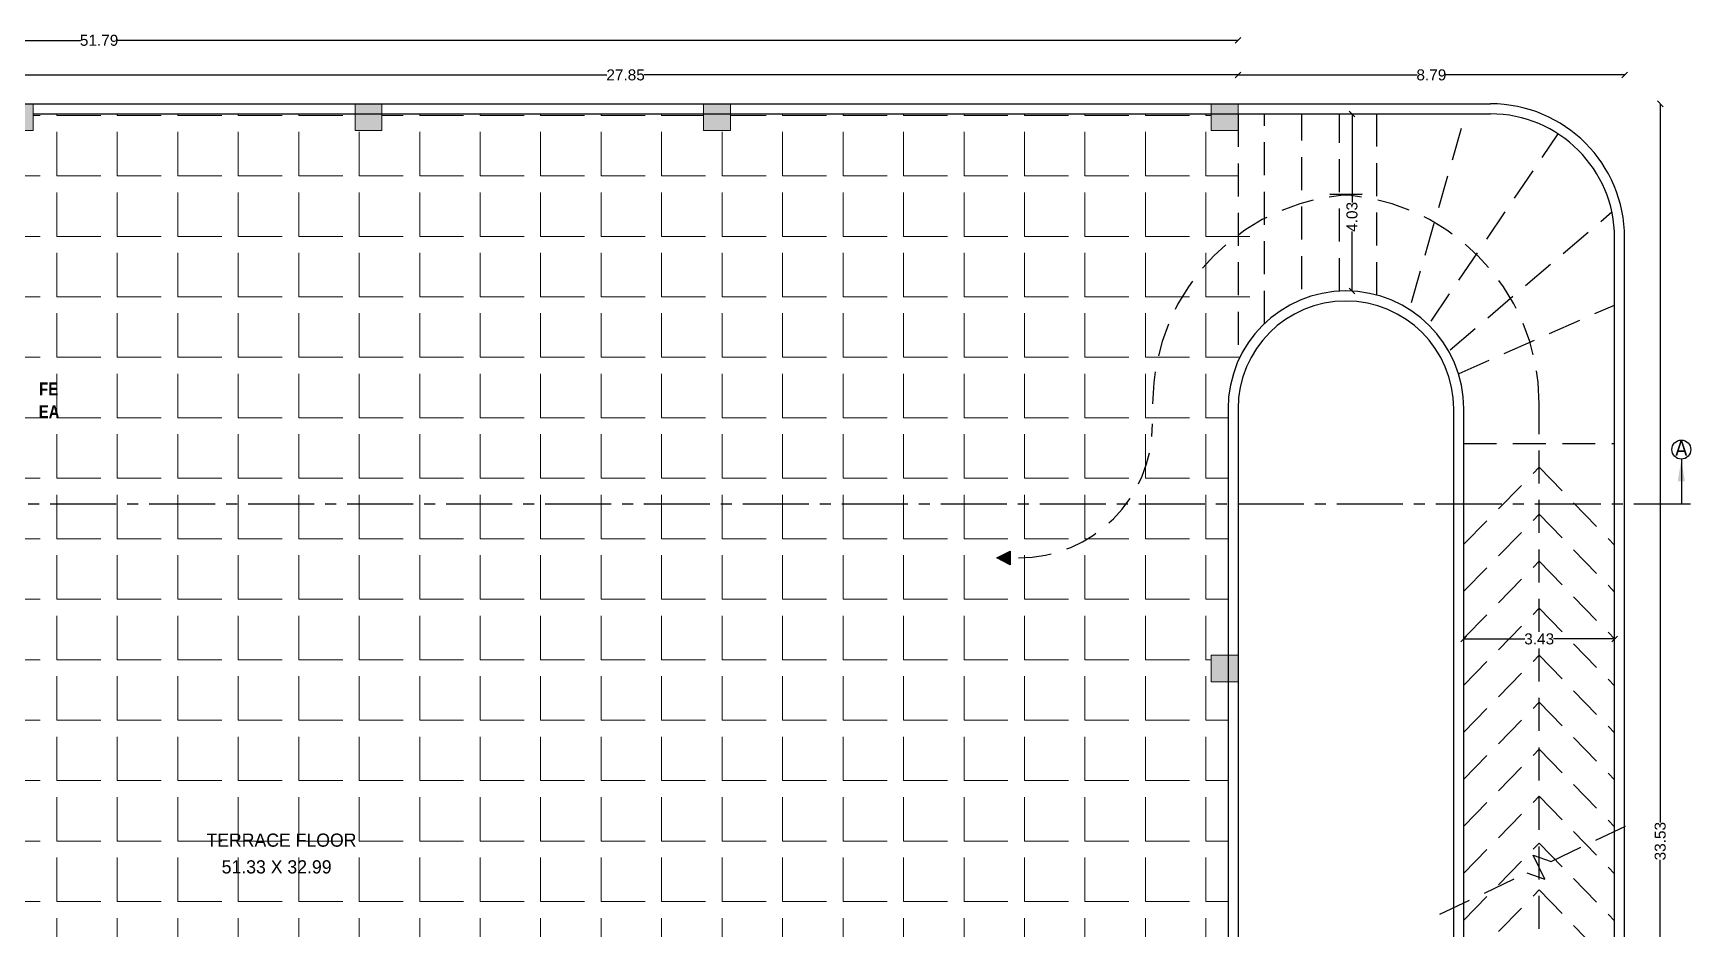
# Model space of a CAD drawing. Header units: metres. Extents: x 71870 to 71989, y 12512 to 13085.
# Drawn here: x 71935.34 to 71973.02, y 12619.07 to 12639.43 of the extents above; entities that cross this region are included whole.
import ezdxf

# ---------------------------------------------------------------- set-up
doc = ezdxf.new("R2010")
doc.units = ezdxf.units.M
doc.header["$MEASUREMENT"] = 0
doc.linetypes.add('CENTER2', pattern=[1.125, 0.75, -0.125, 0.125, -0.125])
doc.linetypes.add('Dim Line', pattern=[0.375, 0.25, -0.125])
doc.layers.get('Defpoints').update_dxf_attribs({"color": 6, "lineweight": 0})
doc.layers.add('02_FB_WALL', color=7, linetype='Continuous', lineweight=30)
doc.layers.add('COL', color=1, linetype='Continuous', lineweight=18)
doc.styles.add('century Gothic', font='arial.ttf')
doc.styles.get("Standard").update_dxf_attribs({"font": 'arial.ttf'})
doc.styles.add('TITLE', font='GOTHIC.TTF')
doc.dimstyles.new('STAND', dxfattribs={"dimtxt": 0.25, "dimasz": 0.13, "dimexe": 0, "dimexo": 0, "dimgap": 0, "dimtad": 0, "dimzin": 0, "dimdsep": 46, "dimtxsty": 'century Gothic', "dimblk": 'OBLIQUE', "dimcen": 0.15, "dimse1": 1, "dimse2": 1, "dimclrd": 5, "dimclre": 7, "dimclrt": 5, "dimazin": 0, "dimtfac": 1, "dimtofl": 0, "dimtmove": 0, "dimatfit": 3, "dimfxl": 0, "dimtolj": 1, "dimtzin": 0, "dimlwd": -1, "dimlwe": -1, "dimarcsym": 0})
doc.dimstyles.get("Standard").update_dxf_attribs({"dimtxt": 0.18, "dimasz": 0.18, "dimexe": 0.18, "dimexo": 0.0625, "dimgap": 0.09, "dimtad": 0, "dimtih": 1, "dimtoh": 1, "dimdec": 4, "dimzin": 0, "dimdsep": 46, "dimtxsty": 'Standard', "dimcen": 0.09, "dimadec": 0, "dimazin": 0, "dimtfac": 1, "dimtdec": 4, "dimtofl": 0, "dimtmove": 0, "dimatfit": 3, "dimfxl": 0, "dimtolj": 1, "dimtzin": 0, "dimarcsym": 0})

# ---------------------------------------------------------------- blocks, each defined once
blk = doc.blocks.new('*U3')
at = {"layer": 'COL'}
h = blk.add_hatch(color=8, dxfattribs=at)
h.dxf.hatch_style = 1
h.paths.add_polyline_path([(2704.9, 761), (2704.9, 737), (2680.9, 737), (2680.9, 761)])
at = {"layer": 'COL', "ltscale": 0.02}
blk.add_lwpolyline([(2704.9, 761), (2704.9, 737), (2680.9, 737), (2680.9, 761)], close=True, dxfattribs=at)
blk = doc.blocks.new('arrowww')
at = {"layer": '02_FB_WALL'}
h = blk.add_hatch(color=252, dxfattribs=at)
h.dxf.hatch_style = 1
h.paths.add_polyline_path([(156792.6, 14158.6), (156780.6, 14164.6), (156792.6, 14170.6)])
at = {"layer": '02_FB_WALL', "color": 252}
blk.add_lwpolyline([(156792.6, 14158.6), (156780.6, 14164.6), (156792.6, 14170.6)], close=True, dxfattribs=at)
blk = doc.blocks.new('_Oblique')
at = {"color": 0, "linetype": 'ByBlock', "lineweight": -2}
blk.add_line((-0.5, -0.5), (0.5, 0.5), dxfattribs=at)
blk = doc.blocks.new('*D182')
at = {"color": 5}
for p, q in [((71934.881, 12638.483), (71948.381, 12638.483)), ((71962.731, 12638.483), (71949.231, 12638.483))]:
    blk.add_line(p, q, dxfattribs=at)
at = {"layer": 'Defpoints', "color": 0, "lineweight": 25}
for p in [(71962.731, 12638.483), (71962.731, 12637.827), (71934.881, 12637.217)]:
    blk.add_point(p, dxfattribs=at)
at = {"color": 5, "xscale": 0.13, "yscale": 0.13, "zscale": 0.13, "rotation": 180}
blk.add_blockref('_Oblique', (71934.881, 12638.483), dxfattribs=at)
at = {"color": 5, "xscale": 0.13, "yscale": 0.13, "zscale": 0.13}
blk.add_blockref('_Oblique', (71962.731, 12638.483), dxfattribs=at)
at = {"color": 5, "insert": (71948.806, 12638.483), "char_height": 0.25, "attachment_point": 5, "style": 'century Gothic'}
blk.add_mtext('\\A1;27.85', dxfattribs=at)
blk = doc.blocks.new('*D183')
at = {"color": 5}
for p, q in [((71962.731, 12638.483), (71966.8, 12638.483)), ((71971.519, 12638.483), (71967.45, 12638.483))]:
    blk.add_line(p, q, dxfattribs=at)
at = {"layer": 'Defpoints', "color": 0, "lineweight": 25}
for p in [(71971.519, 12638.483), (71962.731, 12637.827), (71971.519, 12634.779)]:
    blk.add_point(p, dxfattribs=at)
at = {"color": 5, "xscale": 0.13, "yscale": 0.13, "zscale": 0.13, "rotation": 180}
blk.add_blockref('_Oblique', (71962.731, 12638.483), dxfattribs=at)
at = {"color": 5, "xscale": 0.13, "yscale": 0.13, "zscale": 0.13}
blk.add_blockref('_Oblique', (71971.519, 12638.483), dxfattribs=at)
at = {"color": 5, "insert": (71967.125, 12638.483), "char_height": 0.25, "attachment_point": 5, "style": 'century Gothic'}
blk.add_mtext('\\A1;8.79', dxfattribs=at)
blk = doc.blocks.new('*D184')
at = {"color": 5}
for p, q in [((71910.94, 12639.27), (71936.414, 12639.27)), ((71962.731, 12639.27), (71937.258, 12639.27))]:
    blk.add_line(p, q, dxfattribs=at)
at = {"layer": 'Defpoints', "color": 0, "lineweight": 25}
for p in [(71910.94, 12639.27), (71910.94, 12637.827), (71962.731, 12637.827)]:
    blk.add_point(p, dxfattribs=at)
at = {"color": 5, "xscale": 0.13, "yscale": 0.13, "zscale": 0.13, "rotation": 180}
blk.add_blockref('_Oblique', (71910.94, 12639.27), dxfattribs=at)
at = {"color": 5, "xscale": 0.13, "yscale": 0.13, "zscale": 0.13}
blk.add_blockref('_Oblique', (71962.731, 12639.27), dxfattribs=at)
at = {"color": 5, "insert": (71936.836, 12639.27), "char_height": 0.25, "attachment_point": 5, "style": 'century Gothic'}
blk.add_mtext('\\A1;51.79', dxfattribs=at)
blk = doc.blocks.new('*D199')
at = {"color": 5}
for p, q in [((71972.328, 12637.827), (71972.328, 12621.485)), ((71972.328, 12604.299), (71972.328, 12620.641))]:
    blk.add_line(p, q, dxfattribs=at)
at = {"layer": 'Defpoints', "color": 0, "lineweight": 25}
for p in [(71962.731, 12637.827), (71962.731, 12604.299), (71972.328, 12604.299)]:
    blk.add_point(p, dxfattribs=at)
at = {"color": 5, "xscale": 0.13, "yscale": 0.13, "zscale": 0.13}
for p, rotation in [((71972.328, 12637.827), 90), ((71972.328, 12604.299), 270)]:
    blk.add_blockref('_Oblique', p, dxfattribs=dict(at, rotation=rotation))
at = {"color": 5, "lineweight": 25, "insert": (71972.328, 12621.063), "char_height": 0.25, "attachment_point": 5, "rotation": 90, "style": 'century Gothic'}
blk.add_mtext('\\A1;33.53', dxfattribs=at)
blk = doc.blocks.new('*D200')
at = {"color": 5}
for p, q in [((71967.862, 12625.66), (71969.252, 12625.66)), ((71971.291, 12625.66), (71969.901, 12625.66))]:
    blk.add_line(p, q, dxfattribs=at)
at = {"layer": 'Defpoints', "color": 0, "lineweight": 25}
for p in [(71971.291, 12625.66), (71967.862, 12625.278), (71971.291, 12625.278)]:
    blk.add_point(p, dxfattribs=at)
at = {"color": 5, "xscale": 0.13, "yscale": 0.13, "zscale": 0.13, "rotation": 180}
blk.add_blockref('_Oblique', (71967.862, 12625.66), dxfattribs=at)
at = {"color": 5, "xscale": 0.13, "yscale": 0.13, "zscale": 0.13}
blk.add_blockref('_Oblique', (71971.291, 12625.66), dxfattribs=at)
at = {"color": 5, "lineweight": 25, "insert": (71969.576, 12625.66), "char_height": 0.25, "attachment_point": 5, "style": 'century Gothic'}
blk.add_mtext('\\A1;3.43', dxfattribs=at)
blk = doc.blocks.new('*D201')
at = {"color": 5}
for p, q in [((71965.321, 12637.598), (71965.321, 12635.585)), ((71965.321, 12633.572), (71965.321, 12634.926))]:
    blk.add_line(p, q, dxfattribs=at)
at = {"layer": 'Defpoints', "color": 0, "lineweight": 25}
for p in [(71965.182, 12637.598), (71965.321, 12637.598), (71965.182, 12633.572)]:
    blk.add_point(p, dxfattribs=at)
at = {"color": 5, "xscale": 0.13, "yscale": 0.13, "zscale": 0.13}
for p, rotation in [((71965.321, 12637.598), 90), ((71965.321, 12633.572), 270)]:
    blk.add_blockref('_Oblique', p, dxfattribs=dict(at, rotation=rotation))
at = {"color": 5, "lineweight": 25, "insert": (71965.321, 12635.256), "char_height": 0.25, "attachment_point": 5, "rotation": 90, "style": 'century Gothic'}
blk.add_mtext('\\A1;4.03', dxfattribs=at)

msp = doc.modelspace()

# ---------------------------------------------------------------- hatches: boundary and pattern name
at = {"lineweight": 13}
h = msp.add_hatch(dxfattribs=at)
h.set_pattern_fill('ANGLE', color=8, scale=5)
h.set_pattern_definition([(0, (71937.249, 12621.063), (0, 1.375), [1, -0.375]), (90, (71937.249, 12621.063), (-1.375, 1e-16), [1, -0.375])])
h.paths.add_polyline_path([(71945.24793, 12612.21413), (71950.81053, 12612.21413), (71950.81053, 12611.61413), (71950.81061, 12604.90855), (71951.19161, 12604.90855), (71951.19161, 12604.52757), (71962.12143, 12604.52757), (71962.12143, 12604.90854), (71962.50244, 12604.90854), (71962.50244, 12616.91004), (71962.12144, 12616.91004), (71962.12144, 12617.51964), (71962.50244, 12617.51964), (71962.50244, 12624.68247), (71962.12144, 12624.68247), (71962.12144, 12625.29207), (71962.50244, 12625.29207), (71962.50244, 12630.89271, -0.20458007), (71963.32903, 12632.82837), (71963.32903, 12635.2197, 0.0370861), (71962.73105, 12634.8453), (71962.73105, 12637.21732), (71962.12145, 12637.21732), (71962.12145, 12637.59831), (71951.19163, 12637.59832), (71951.19163, 12637.21732), (71950.58203, 12637.21732), (71950.58203, 12637.59832), (71943.26683, 12637.59833), (71943.26683, 12637.21732), (71942.65723, 12637.21732), (71942.65723, 12637.59833), (71935.33838, 12637.59834), (71935.33838, 12637.21734), (71934.88114, 12637.21734), (71934.88183, 12630.58794), (71934.88183, 12629.98781), (71933.28169, 12629.98781), (71933.28169, 12630.58794), (71929.16614, 12630.58794), (71929.16614, 12637.59835), (71927.41358, 12637.59835), (71927.41358, 12637.21734), (71926.80398, 12637.21734), (71926.80398, 12637.59834), (71919.49242, 12637.59834), (71919.49242, 12637.21735), (71918.88282, 12637.21735), (71918.88282, 12637.59835), (71911.55004, 12637.59835), (71911.55004, 12637.21735), (71911.16904, 12637.21735), (71911.16904, 12625.29207), (71911.55004, 12625.29207), (71911.55004, 12624.68247), (71911.16904, 12624.68247), (71911.16904, 12617.44348), (71911.55004, 12617.44348), (71911.55004, 12616.83388), (71911.16904, 12616.83388), (71911.16904, 12609.48063), (71919.49241, 12609.48063), (71919.49241, 12604.60378), (71926.80397, 12604.60379), (71926.80397, 12604.90855), (71927.41357, 12604.90855), (71927.41357, 12604.60384), (71934.72786, 12604.59778), (71934.72786, 12604.90255), (71935.33746, 12604.90255), (71935.33746, 12604.59778), (71942.65721, 12604.59779), (71942.65721, 12604.90855), (71943.03821, 12604.90855), (71943.03788, 12611.61413), (71945.24793, 12611.61413)])
h.paths.add_polyline_path([(71928.25879, 12615.40992), (71928.25879, 12610.06081), (71922.90719, 12610.06081), (71917.55558, 12610.06081), (71912.20398, 12610.06081), (71912.20398, 12615.40992), (71912.20398, 12620.75903), (71912.20398, 12626.10814), (71912.20398, 12631.45725), (71912.20398, 12636.80636), (71917.55558, 12636.80636), (71922.90719, 12636.80636), (71928.25879, 12636.80636), (71928.25879, 12631.45725), (71928.25879, 12626.10814), (71928.25879, 12620.75903)], flags=16)
h.paths.add_polyline_path([(71927.3401, 12615.40992), (71927.3401, 12611.45142), (71922.90719, 12611.45142), (71917.55558, 12611.45142), (71913.34136, 12611.45142), (71913.34136, 12615.40992), (71913.34136, 12620.75903), (71913.34136, 12626.10814), (71913.34136, 12631.45725), (71913.34136, 12635.40034), (71917.55558, 12635.40034), (71922.90719, 12635.40034), (71927.3401, 12635.40034), (71927.3401, 12631.45725), (71927.3401, 12626.10814), (71927.3401, 12620.75903)], flags=0)
h.paths.add_polyline_path([(71926.32719, 12618.2265), (71926.32719, 12615.40992), (71926.32719, 12614.0039), (71924.04457, 12614.0039), (71924.04457, 12612.87739), (71922.90719, 12612.87739), (71917.55558, 12612.87739), (71916.63689, 12612.87739), (71916.63689, 12614.0039), (71914.43986, 12614.0039), (71914.43986, 12615.40992), (71914.43986, 12618.2265), (71916.63689, 12618.2265), (71916.63689, 12619.35301), (71914.43986, 12619.35301), (71914.43986, 12620.75903), (71914.43986, 12623.57561), (71916.63689, 12623.57561), (71916.63689, 12624.70212), (71914.43986, 12624.70212), (71914.43986, 12626.10814), (71914.43986, 12628.92472), (71916.63689, 12628.92472), (71916.63689, 12630.05123), (71914.43986, 12630.05123), (71914.43986, 12631.45725), (71914.43986, 12634.27383), (71917.55558, 12634.27383), (71922.90719, 12634.27383), (71926.32719, 12634.27383), (71926.32719, 12631.45725), (71926.32719, 12630.05123), (71924.04457, 12630.05123), (71924.04457, 12628.92472), (71926.32719, 12628.92472), (71926.32719, 12626.10814), (71926.32719, 12624.70212), (71924.04457, 12624.70212), (71924.04457, 12623.57561), (71926.32719, 12623.57561), (71926.32719, 12620.75903), (71926.32719, 12619.35301), (71924.04457, 12619.35301), (71924.04457, 12618.2265)], flags=0)
h.paths.add_polyline_path([(71922.90719, 12615.40992), (71921.98849, 12615.40992), (71921.98849, 12614.0039), (71918.69296, 12614.0039), (71918.69296, 12615.40992), (71917.55558, 12615.40992), (71917.55558, 12620.75903), (71917.55558, 12626.10814), (71917.55558, 12631.45725), (71918.69296, 12631.45725), (71918.69296, 12632.84785), (71921.98849, 12632.84785), (71921.98849, 12631.45725), (71922.90719, 12631.45725), (71922.90719, 12626.10814), (71922.90719, 12620.75903)], flags=0)
h.paths.add_polyline_path([(71918.69296, 12616.80053), (71918.69296, 12620.75903), (71918.69296, 12626.10814), (71918.69296, 12630.05123), (71921.98849, 12630.05123), (71921.98849, 12626.10814), (71921.98849, 12620.75903), (71921.98849, 12616.80053)], flags=0)
h.paths.add_polyline_path([(71919.79147, 12619.35301), (71919.79147, 12620.75903), (71919.79147, 12623.57561), (71920.97558, 12623.57561), (71920.97558, 12620.75903), (71920.97558, 12619.35301)], flags=0)
h.paths.add_polyline_path([(71957.24843, 12627.50185), (71957.55323, 12627.65425), (71957.55323, 12627.34945)], flags=16)
h.paths.add_polyline_path([(71919.79147, 12624.70212), (71919.79147, 12626.10814), (71919.79147, 12628.92472), (71920.97558, 12628.92472), (71920.97558, 12626.10814), (71920.97558, 12624.70212)], flags=0)
h.paths.add_polyline_path([(71924.45282, 12634.24273), (71927.01981, 12634.24273), (71927.01981, 12634.96398), (71924.45282, 12634.96398)], flags=8)
h.paths.add_polyline_path([(71919.10122, 12634.24273), (71921.6682, 12634.24273), (71921.6682, 12634.96398), (71919.10122, 12634.96398)], flags=8)
h.paths.add_polyline_path([(71913.74961, 12634.24273), (71916.3166, 12634.24273), (71916.3166, 12634.96398), (71913.74961, 12634.96398)], flags=8)
h.paths.add_polyline_path([(71924.45282, 12612.8463), (71927.01981, 12612.8463), (71927.01981, 12613.56754), (71924.45282, 12613.56754)], flags=8)
h.paths.add_polyline_path([(71924.45282, 12618.1954), (71927.01981, 12618.1954), (71927.01981, 12618.91665), (71924.45282, 12618.91665)], flags=8)
h.paths.add_polyline_path([(71924.45282, 12623.54451), (71927.01981, 12623.54451), (71927.01981, 12624.26576), (71924.45282, 12624.26576)], flags=8)
h.paths.add_polyline_path([(71924.45282, 12628.89362), (71927.01981, 12628.89362), (71927.01981, 12629.61487), (71924.45282, 12629.61487)], flags=8)
h.paths.add_polyline_path([(71919.10122, 12612.8463), (71921.6682, 12612.8463), (71921.6682, 12613.56754), (71919.10122, 12613.56754)], flags=8)
h.paths.add_polyline_path([(71919.10122, 12618.1954), (71921.6682, 12618.1954), (71921.6682, 12618.91665), (71919.10122, 12618.91665)], flags=8)
h.paths.add_polyline_path([(71919.10122, 12623.54451), (71921.6682, 12623.54451), (71921.6682, 12624.26576), (71919.10122, 12624.26576)], flags=8)
h.paths.add_polyline_path([(71919.10122, 12628.89362), (71921.6682, 12628.89362), (71921.6682, 12629.61487), (71919.10122, 12629.61487)], flags=8)
h.paths.add_polyline_path([(71913.74961, 12612.8463), (71916.3166, 12612.8463), (71916.3166, 12613.56754), (71913.74961, 12613.56754)], flags=8)
h.paths.add_polyline_path([(71913.74961, 12618.1954), (71916.3166, 12618.1954), (71916.3166, 12618.91665), (71913.74961, 12618.91665)], flags=8)
h.paths.add_polyline_path([(71913.74961, 12623.54451), (71916.3166, 12623.54451), (71916.3166, 12624.26576), (71913.74961, 12624.26576)], flags=8)
h.paths.add_polyline_path([(71913.74961, 12628.89362), (71916.3166, 12628.89362), (71916.3166, 12629.61487), (71913.74961, 12629.61487)], flags=8)
h.paths.add_polyline_path([(71939.53153, 12620.15461), (71942.25019, 12620.15461), (71942.25019, 12620.80223), (71939.53153, 12620.80223)], flags=24)
h.paths.add_polyline_path([(71939.19547, 12620.76271), (71942.61732, 12620.76271), (71942.61732, 12621.41033), (71939.19547, 12621.41033)], flags=24)

# ---------------------------------------------------------------- linework, layer by layer
for p, q in [((71919.49242, 12637.82695), (71968.47144, 12637.82691)), ((71935.33837, 12637.59834), (71968.47144, 12637.59831)), ((71971.29084, 12607.34694), (71971.29084, 12634.77891)), ((71971.51944, 12607.34694), (71971.51944, 12634.77891)), ((71962.50244, 12630.89271), (71962.50244, 12604.90854)), ((71962.73104, 12630.89271), (71962.73104, 12611.38552)), ((71967.63324, 12611.38552), (71967.63324, 12630.89271)), ((71967.86184, 12611.38552), (71967.86184, 12630.89271))]:
    msp.add_line(p, q)
at = {"linetype": 'Dim Line', "ltscale": 3}
for p, q in [((71962.73105, 12637.59832), (71962.73105, 12632.05087)), ((71963.32903, 12632.82837), (71963.32903, 12637.59831)), ((71964.18151, 12633.61601), (71964.18151, 12637.59831)), ((71965.03399, 12633.56832), (71965.03399, 12637.59831)), ((71965.88648, 12633.47819), (71965.88648, 12637.59831)), ((71966.67373, 12633.30748), (71967.90436, 12637.59831)), ((71967.11865, 12632.88725), (71970.00792, 12637.14286)), ((71964.81384, 12635.76951), (71965.55044, 12635.76951)), ((71967.55024, 12632.23527), (71971.22849, 12635.36857)), ((71967.75364, 12631.69762), (71971.29084, 12633.25304)), ((71969.57634, 12611.19503), (71969.57634, 12631.00701)), ((71967.85259, 12630.10124), (71971.29084, 12630.10124))]:
    msp.add_line(p, q, dxfattribs=at)
for points in [[(71967.86184, 12627.81212), (71969.57634, 12629.56267), (71971.29084, 12627.79584)], [(71967.86184, 12626.74442), (71969.57634, 12628.49496), (71971.29084, 12626.72814)], [(71967.86184, 12625.67672), (71969.57634, 12627.42726), (71971.29084, 12625.66043)], [(71967.86184, 12624.60901), (71969.57634, 12626.35956), (71971.29084, 12624.59273)], [(71967.86184, 12623.54131), (71969.57634, 12625.29185), (71971.29084, 12623.52502)], [(71967.86184, 12622.47361), (71969.57634, 12624.22415), (71971.29084, 12622.45732)], [(71967.86184, 12621.4059), (71969.57634, 12623.15645), (71971.29084, 12621.38962)], [(71967.86184, 12620.3382), (71969.57634, 12622.08874), (71971.29084, 12620.32191)], [(71967.31539, 12619.40153), (71969.29584, 12620.34207), (71969.70192, 12620.1975), (71969.44041, 12620.74815), (71969.8465, 12620.60358), (71971.82694, 12621.54412)], [(71967.86184, 12619.27049), (71969.57634, 12621.02104), (71971.29084, 12619.25421)], [(71967.86184, 12618.20279), (71969.57634, 12619.95333), (71971.29084, 12618.18651)]]:
    msp.add_lwpolyline(points, dxfattribs=at)
at = {"color": 1, "linetype": 'CENTER2', "lineweight": 25, "ltscale": 2}
msp.add_lwpolyline([(71908.72462, 12628.73165), (71973.0171, 12628.73165)], dxfattribs=at)
at = {"color": 1, "linetype": 'Continuous', "lineweight": 25, "ltscale": 2}
msp.add_circle((71972.80809, 12629.96542), 0.21596, dxfattribs=at)
for centre, radius, end in [((71968.47144, 12634.77891), 3.048, 90), ((71968.47144, 12634.77891), 2.8194, 90), ((71965.18214, 12630.89271), 2.6797, 180), ((71965.18214, 12630.89271), 2.4511, 180)]:
    msp.add_arc(centre, radius, 0, end)
at = {"linetype": 'Dim Line', "ltscale": 3}
for centre, radius, start, end in [((71965.55044, 12631.00701), 4.7625, 90, 180), ((71964.81384, 12631.00701), 4.7625, 0, 90), ((71957.73994, 12630.54986), 3.048, 270, 0)]:
    msp.add_arc(centre, radius, start, end, dxfattribs=at)

# ---------------------------------------------------------------- block references
at = {"xscale": 0.0254, "yscale": 0.0254, "zscale": 0.0254}
for name, p in [('*U3', (71866.63294, 12618.49746)), ('*U3', (71874.56139, 12618.49743)), ('*U3', (71882.48619, 12618.49743)), ('*U3', (71894.02562, 12618.49743)), ('arrowww', (67975.02018, 12267.72086)), ('*U3', (71894.02561, 12605.96258))]:
    msp.add_blockref(name, p, dxfattribs=at)

# ---------------------------------------------------------------- texts
at = {"color": 33, "lineweight": 25, "char_height": 0.2950098, "attachment_point": 1}
for s, insert in [('{\\fArial Narrow|b1|i0|c0|p34;FE}', (71935.47267, 12631.49325)), ('{\\fArial Narrow|b1|i0|c0|p34;EA}', (71935.46581, 12630.97527))]:
    msp.add_mtext_dynamic_manual_height_columns(s, width=13.7588778, gutter_width=6.01629, heights=[0], dxfattribs=dict(at, insert=insert))
at = {"color": 1, "linetype": 'Continuous', "lineweight": 25, "ltscale": 2, "insert": (71972.66896, 12630.16797), "char_height": 0.3429, "attachment_point": 1}
msp.add_mtext_dynamic_manual_height_columns('{\\fTahoma|b0|i0|c0|p34;A}', width=1547.5845061, gutter_width=1, heights=[0], dxfattribs=at)
at = {"char_height": 0.3, "attachment_point": 1, "style": 'TITLE'}
for s, insert, width in [('TERRACE FLOOR', (71939.2772, 12621.23724), 3.2477724), ('51.33 X 32.99', (71939.62346, 12620.62914), 2.5770123)]:
    msp.add_mtext(s, dxfattribs=dict(at, insert=insert, width=width))

# ---------------------------------------------------------------- dimensions: what is measured, and where the dimension line sits
for base, p1, p2, picture, middle in [((71910.94044, 12639.26953), (71962.73105, 12637.82691), (71910.94044, 12637.82695), '*D184', (71936.83574, 12639.26953)), ((71962.73105, 12638.4829), (71934.88114, 12637.21734), (71962.73105, 12637.82692), '*D182', (71948.80609, 12638.4829)), ((71971.51944, 12638.4829), (71962.73105, 12637.82692), (71971.51944, 12634.77891), '*D183', (71967.12524, 12638.4829))]:
    dim = msp.add_linear_dim(base=base, p1=p1, p2=p2, dimstyle='STAND', override={"dimtmove": 2})
    dim.commit()
    dim.dimension.update_dxf_attribs({"geometry": picture, "text_midpoint": middle})
at = {"lineweight": 25}
dim = msp.add_linear_dim(base=(71972.32812, 12604.29894), p1=(71962.73105, 12637.82692), p2=(71962.73105, 12604.29894), angle=90, dimstyle='STAND', dxfattribs=at)
dim.commit()
dim.dimension.update_dxf_attribs({"geometry": '*D199', "text_midpoint": (71972.32812, 12621.06293)})
dim = msp.add_linear_dim(base=(71965.32145, 12637.59831), p1=(71965.18214, 12633.57241), p2=(71965.18214, 12637.59831), angle=90, dimstyle='STAND', dxfattribs=at)
dim.commit()
dim.dimension.update_dxf_attribs({"geometry": '*D201', "text_midpoint": (71965.32145, 12635.25564), "dimtype": 160})
dim = msp.add_linear_dim(base=(71971.29084, 12625.66043), p1=(71967.86184, 12625.27793), p2=(71971.29084, 12625.27793), dimstyle='STAND', dxfattribs=at)
dim.commit()
dim.dimension.update_dxf_attribs({"geometry": '*D200', "text_midpoint": (71969.57634, 12625.66043)})

# ---------------------------------------------------------------- leaders
at = {"color": 1, "linetype": 'Continuous', "lineweight": 25, "ltscale": 2}
msp.add_leader([(71972.80809, 12629.74118), (71972.80809, 12628.73165)], dimstyle='Standard', override={"dimasz": 0.5, "dimgap": 0.09, "dimtad": 0, "dimclrd": 1}, dxfattribs=at)

doc.saveas('drawing.dxf')
